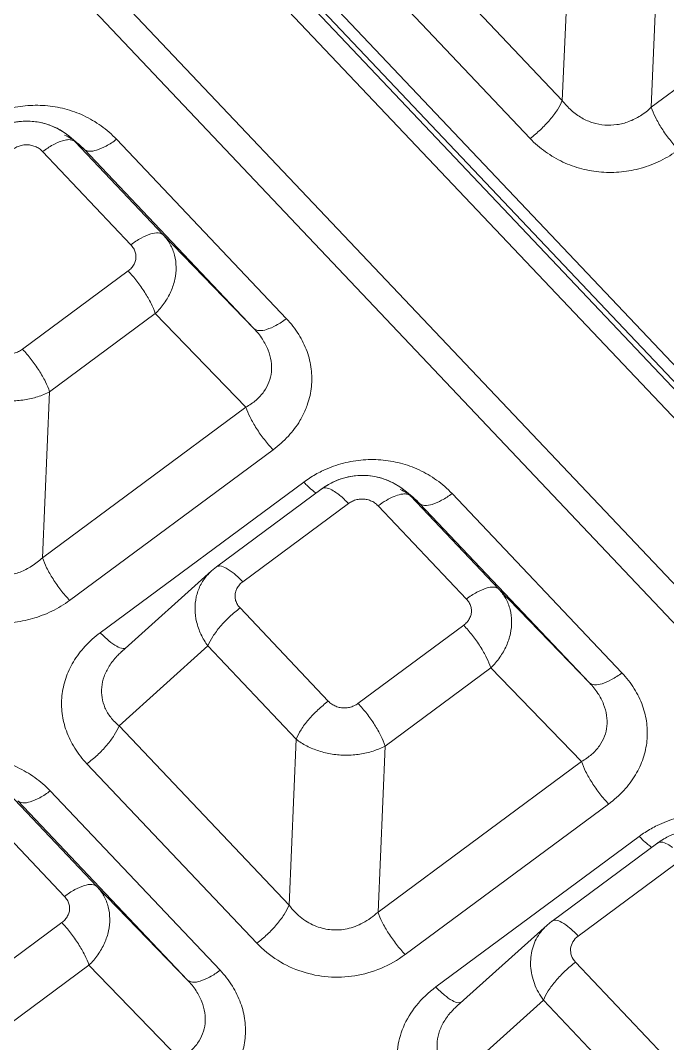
# Model space of a CAD drawing. Header units: millimetres. Extents: x 5536 to 6151, y 463 to 893.
# Drawn here: x 6032.99 to 6047.52, y 836.18 to 859.14 of the extents above; entities that cross this region are included whole.
import ezdxf

# ---------------------------------------------------------------- set-up
doc = ezdxf.new("R2010")
doc.units = ezdxf.units.MM
doc.header["$LTSCALE"] = 0.2
doc.layers.get('0').update_dxf_attribs({"lineweight": 18})

msp = doc.modelspace()

# ---------------------------------------------------------------- linework, layer by layer
for p, q in [((6032.987, 866.366), (6058.942, 838.965)), ((6059.034, 839.034), (6033.079, 866.434)), ((6033.712, 866.138), (6059.309, 839.116)), ((6033.076, 865.619), (6058.66, 838.61)), ((6033.001, 861.971), (6057.376, 836.238)), ((6032.789, 861.324), (6057, 835.765)), ((6045.154, 857.349), (6041.341, 861.374)), ((6045.314, 861.074), (6045.154, 857.349)), ((6047.312, 860.919), (6047.151, 857.195)), ((6044.431, 856.496), (6040.619, 860.521)), ((6051.718, 860.574), (6047.151, 857.195)), ((6034.076, 856.553), (6033.978, 856.626)), ((6034.088, 856.543), (6034.077, 856.553)), ((6034.088, 856.543), (6034.29, 856.377)), ((6036.2, 854.33), (6034.219, 856.421)), ((6034.293, 856.374), (6034.274, 856.389)), ((6038.963, 852.45), (6035.151, 856.475)), ((6035.471, 854.109), (6033.49, 856.2)), ((6034.287, 856.365), (6034.422, 856.254)), ((6038.234, 852.229), (6034.422, 856.254)), ((6036.2, 854.33), (6038.234, 852.229)), ((6033.039, 851.765), (6035.411, 853.521)), ((6033.648, 850.81), (6036.02, 852.565)), ((6036.02, 852.565), (6038.054, 850.464)), ((6033.648, 850.81), (6033.488, 847.085)), ((6033.488, 847.085), (6038.054, 850.464)), ((6034.097, 846.129), (6038.664, 849.508)), ((6034.785, 845.403), (6039.352, 848.782)), ((6039.765, 848.637), (6037.393, 846.881)), ((6041.607, 848.603), (6041.508, 848.676)), ((6041.607, 848.603), (6041.619, 848.593)), ((6041.619, 848.593), (6041.82, 848.427)), ((6041.75, 848.471), (6043.731, 846.38)), ((6041.824, 848.424), (6041.805, 848.439)), ((6041.817, 848.416), (6041.952, 848.304)), ((6046.494, 844.5), (6042.681, 848.525)), ((6040.355, 848.301), (6037.983, 846.546)), ((6043.001, 846.159), (6041.021, 848.25)), ((6045.765, 844.279), (6041.952, 848.304)), ((6037.283, 846.791), (6035.267, 844.98)), ((6037.393, 846.881), (6037.282, 846.791)), ((6043.731, 846.38), (6045.765, 844.279)), ((6037.923, 845.958), (6039.903, 843.867)), ((6040.569, 843.816), (6042.941, 845.571)), ((6037.2, 845.105), (6035.208, 843.314)), ((6037.2, 845.105), (6039.181, 843.014)), ((6041.179, 842.86), (6043.551, 844.615)), ((6045.585, 842.514), (6043.551, 844.615)), ((6035.208, 843.314), (6039.021, 839.289)), ((6039.021, 839.289), (6039.181, 843.014)), ((6041.179, 842.86), (6041.019, 839.135)), ((6038.298, 838.436), (6034.486, 842.461)), ((6041.019, 839.135), (6045.585, 842.514)), ((6032.731, 841.797), (6034.711, 839.707)), ((6033.662, 841.852), (6037.474, 837.827)), ((6033.982, 839.486), (6032.001, 841.576)), ((6036.745, 837.606), (6032.933, 841.631)), ((6046.194, 841.558), (6041.628, 838.18)), ((6042.316, 837.453), (6046.882, 840.832)), ((6047.296, 840.687), (6044.924, 838.932)), ((6047.885, 840.352), (6045.513, 838.596)), ((6034.711, 839.707), (6036.745, 837.606)), ((6031.55, 837.142), (6033.922, 838.897)), ((6044.814, 838.842), (6042.797, 837.03)), ((6044.923, 838.932), (6044.813, 838.841)), ((6044.813, 838.841), (6044.813, 838.842)), ((6032.159, 836.186), (6034.531, 837.941)), ((6034.531, 837.941), (6036.565, 835.841)), ((6045.453, 838.008), (6047.434, 835.917)), ((6044.731, 837.155), (6042.739, 835.365)), ((6046.712, 835.064), (6044.731, 837.155))]:
    msp.add_line(p, q)
for points in [[(6033.978, 856.626), (6033.847, 856.705), (6033.709, 856.77), (6033.565, 856.822), (6033.415, 856.858), (6033.263, 856.878), (6033.109, 856.884), (6032.956, 856.873), (6032.804, 856.847), (6032.656, 856.805), (6032.512, 856.749), (6032.375, 856.679), (6032.235, 856.586)], [(6041.508, 848.676), (6041.378, 848.755), (6041.24, 848.821), (6041.095, 848.872), (6040.946, 848.908), (6040.794, 848.929), (6040.64, 848.934), (6040.486, 848.923), (6040.334, 848.897), (6040.186, 848.856), (6040.043, 848.799), (6039.905, 848.729), (6039.765, 848.637)], [(6049.039, 840.726), (6048.908, 840.805), (6048.77, 840.871), (6048.626, 840.922), (6048.477, 840.958), (6048.324, 840.979), (6048.17, 840.984), (6048.017, 840.973), (6047.865, 840.947), (6047.717, 840.906), (6047.573, 840.85), (6047.436, 840.779), (6047.296, 840.687)]]:
    msp.add_lwpolyline(points)
for centre, radius, start, end in [((6033.145, 855.4), 1.482, 51.07, 55.6319), ((6033.372, 855.251), 1.453, 58.0692, 65.1893), ((6033.147, 855.402), 1.479, 43.5469, 50.493), ((6033.397, 855.286), 1.41, 43.3748, 50.5115), ((6040.886, 846.708), 2.579, 122.9786, 126.4908), ((6040.892, 846.698), 2.591, 119.5214, 122.98), ((6041.32, 850.643), 2.708, 223.3973, 225.3913), ((6040.667, 847.419), 1.513, 121.591, 127.1681), ((6040.675, 847.406), 1.528, 116.0843, 121.5968), ((6040.903, 847.301), 1.453, 58.0692, 65.1893), ((6040.673, 847.445), 1.487, 49.2214, 50.5105), ((6040.676, 847.45), 1.482, 47.3702, 49.2219), ((6040.687, 847.46), 1.467, 43.5426, 47.3743), ((6041.657, 848.379), 0.131, 44.6569, 51.7875), ((6040.927, 847.336), 1.41, 43.3748, 50.5115), ((6036.446, 843.664), 1.767, 131.9593, 133.5252), ((6048.423, 838.748), 2.591, 119.5214, 122.98), ((6048.416, 838.759), 2.579, 122.9786, 126.4908), ((6048.85, 842.693), 2.708, 223.3973, 225.3913), ((6048.205, 839.457), 1.528, 116.0941, 121.603), ((6048.197, 839.469), 1.513, 121.5972, 127.1681), ((6043.976, 835.714), 1.767, 131.9593, 133.5252)]:
    msp.add_arc(centre, radius, start, end)
for points, knots in [([(6109.068, 844.267), (6108.829, 846.207), (6108.059, 850.075), (6106.067, 855.671), (6103.267, 860.987), (6099.71, 865.931), (6095.456, 870.421), (6090.578, 874.38), (6085.16, 877.742), (6079.295, 880.452), (6073.081, 882.464), (6066.623, 883.745), (6060.03, 884.273), (6053.413, 884.041), (6046.884, 883.051), (6040.576, 881.327), (6036.555, 879.701), (6034.622, 878.781)], [0, 0, 0, 0, 13230.204852, 26567.015926, 40060.894135, 53748.911676, 67655.494299, 81787.839476, 96139.152647, 110687.655986, 125399.909521, 140232.502062, 155135.13284, 170053.443041, 184932.457001, 199718.743307, 214202.945581, 214202.945581, 214202.945581, 214202.945581]), ([(6034.681, 878.65), (6036.698, 879.612), (6040.874, 881.292), (6047.413, 883.031), (6054.147, 883.979), (6060.956, 884.12), (6067.72, 883.453), (6074.32, 881.992), (6080.64, 879.759), (6086.565, 876.795), (6091.986, 873.153), (6096.804, 868.897), (6100.931, 864.104), (6104.292, 858.858), (6106.824, 853.256), (6108.219, 848.317), (6108.707, 845.283), (6108.833, 844.238)], [0, 0, 0, 0, 15110.555752, 30347.202588, 45657.869321, 60991.477822, 76294.12151, 91514.383011, 106601.911991, 121510.416948, 136198.767475, 150646.727027, 164854.590661, 178840.509155, 192635.329591, 206286.00108, 213403.311185, 213403.311185, 213403.311185, 213403.311185]), ([(6108.461, 842.489), (6108.342, 844.043), (6107.855, 847.604), (6106.331, 853.053), (6103.792, 858.677), (6100.426, 863.91), (6096.334, 868.638), (6091.645, 872.769), (6086.527, 876.223), (6081.232, 878.933), (6076.044, 880.905), (6071.137, 882.24), (6066.512, 883.073), (6062.027, 883.512), (6057.461, 883.598), (6052.543, 883.288), (6047.054, 882.434), (6041.082, 880.842), (6037.046, 879.23), (6035.036, 878.276)], [0, 0, 0, 0, 11856.998918, 27267.129325, 42867.515249, 58617.938635, 74437.982248, 90270.972605, 106022.512779, 121280.832587, 135418.686165, 148164.692301, 159908.513379, 171122.29924, 182410.171615, 194609.261732, 208564.175585, 224598.605154, 241523.176017, 241523.176017, 241523.176017, 241523.176017]), ([(6108.225, 835.526), (6108.412, 837.362), (6108.528, 841.226), (6107.83, 847.077), (6106.189, 852.945), (6103.658, 858.552), (6100.301, 863.77), (6096.223, 868.483), (6091.547, 872.602), (6086.445, 876.045), (6081.166, 878.748), (6075.993, 880.714), (6071.101, 882.044), (6066.49, 882.875), (6062.018, 883.313), (6057.467, 883.399), (6052.563, 883.09), (6047.091, 882.238), (6041.137, 880.651), (6037.112, 879.044), (6035.107, 878.092)], [0, 0, 0, 0, 13859.603902, 28910.102045, 44075.168964, 59427.452608, 74927.339082, 90495.704952, 106076.828688, 121577.828049, 136593.485856, 150506.594999, 163050.09114, 174607.326792, 185642.871548, 196751.141932, 208755.832404, 222488.040392, 238266.522015, 254927.820591, 254927.820591, 254927.820591, 254927.820591]), ([(6033.149, 866.679), (6031.639, 865.577), (6028.766, 863.175), (6025.022, 859.042), (6022.559, 855.378), (6021.37, 853.137), (6021.057, 852.504)], [0, 0, 0, 0, 18622.416464, 37167.594517, 55382.979081, 62423.840933, 62423.840933, 62423.840933, 62423.840933]), ([(6044.431, 856.496), (6044.513, 856.556), (6044.669, 856.688), (6044.875, 856.903), (6045.041, 857.123), (6045.125, 857.276), (6045.154, 857.349)], [0, 0, 0, 0, 16916.95407, 33900.399423, 49558.467394, 62691.62973, 62691.62973, 62691.62973, 62691.62973]), ([(6047.151, 857.195), (6047.077, 857.124), (6046.918, 856.999), (6046.655, 856.866), (6046.383, 856.795), (6046.109, 856.785), (6045.841, 856.836), (6045.585, 856.949), (6045.349, 857.12), (6045.215, 857.268), (6045.154, 857.349)], [0, 0, 0, 0, 15873.745304, 30892.881211, 45125.675441, 58961.96415, 72759.446805, 86884.750411, 101749.141755, 117397.207977, 117397.207977, 117397.207977, 117397.207977]), ([(6035.151, 856.475), (6035.045, 856.586), (6034.814, 856.788), (6034.419, 857.018), (6033.994, 857.17), (6033.55, 857.244), (6033.098, 857.239), (6032.649, 857.153), (6032.313, 857.025), (6032.13, 856.929), (6032.085, 856.903)], [0, 0, 0, 0, 16164.599872, 32167.897443, 47923.62364, 63623.927078, 79394.138876, 95350.298448, 111672.989706, 117134.769845, 117134.769845, 117134.769845, 117134.769845]), ([(6047.761, 856.239), (6047.692, 856.312), (6047.56, 856.467), (6047.387, 856.711), (6047.247, 856.954), (6047.176, 857.118), (6047.151, 857.195)], [0, 0, 0, 0, 16540.762728, 33461.005957, 49296.658871, 62721.463243, 62721.463243, 62721.463243, 62721.463243]), ([(6033.982, 856.623), (6033.896, 856.682), (6033.712, 856.781), (6033.41, 856.869), (6033.097, 856.893), (6032.784, 856.852), (6032.486, 856.748), (6032.305, 856.638), (6032.222, 856.575)], [0, 0, 0, 0, 14921.140154, 29845.640704, 44790.839756, 59770.114726, 74791.779341, 89847.164036, 89847.164036, 89847.164036, 89847.164036]), ([(6033.49, 856.2), (6033.565, 856.255), (6033.707, 856.349), (6033.883, 856.428), (6033.978, 856.455), (6033.999, 856.459)], [0, 0, 0, 0, 23925.778881, 43800.422968, 49329.223362, 49329.223362, 49329.223362, 49329.223362]), ([(6033.999, 856.459), (6034.035, 856.467), (6034.1, 856.473), (6034.164, 856.457), (6034.189, 856.443)], [0, 0, 0, 0, 19775.748498, 35287.290297, 35287.290297, 35287.290297, 35287.290297]), ([(6035.151, 856.475), (6035.076, 856.42), (6034.934, 856.326), (6034.725, 856.232), (6034.552, 856.194), (6034.45, 856.225), (6034.422, 856.254)], [0, 0, 0, 0, 21707.379047, 39738.982789, 53145.877083, 62583.987734, 62583.987734, 62583.987734, 62583.987734]), ([(6047.761, 856.239), (6047.635, 856.146), (6047.367, 855.983), (6046.933, 855.817), (6046.483, 855.732), (6046.031, 855.727), (6045.588, 855.801), (6045.162, 855.954), (6044.768, 856.184), (6044.536, 856.385), (6044.431, 856.496)], [0, 0, 0, 0, 15155.361116, 30095.655177, 44707.075129, 59149.310229, 73531.407672, 87965.358402, 102632.757711, 117400.977789, 117400.977789, 117400.977789, 117400.977789]), ([(6033.49, 856.2), (6033.467, 856.225), (6033.414, 856.27), (6033.322, 856.319), (6033.222, 856.348), (6033.118, 856.356), (6033.013, 856.342), (6032.913, 856.308), (6032.853, 856.272), (6032.824, 856.251)], [0, 0, 0, 0, 14655.282322, 29365.029208, 44139.753052, 58993.049154, 73920.45142, 88903.043002, 103896.504647, 103896.504647, 103896.504647, 103896.504647]), ([(6035.471, 854.109), (6035.545, 854.164), (6035.688, 854.258), (6035.896, 854.352), (6036.069, 854.39), (6036.172, 854.359), (6036.2, 854.33)], [0, 0, 0, 0, 21714.281293, 39751.786168, 53163.17495, 62604.497975, 62604.497975, 62604.497975, 62604.497975]), ([(6036.02, 852.565), (6036.094, 852.637), (6036.227, 852.792), (6036.377, 853.052), (6036.468, 853.327), (6036.498, 853.605), (6036.463, 853.875), (6036.365, 854.123), (6036.26, 854.266), (6036.2, 854.33)], [0, 0, 0, 0, 16355.443922, 32185.236313, 47402.333318, 62024.850155, 76175.361879, 90068.046319, 103969.178385, 103969.178385, 103969.178385, 103969.178385]), ([(6035.411, 853.521), (6035.438, 853.541), (6035.488, 853.586), (6035.545, 853.667), (6035.579, 853.757), (6035.589, 853.85), (6035.573, 853.944), (6035.534, 854.033), (6035.494, 854.085), (6035.471, 854.109)], [0, 0, 0, 0, 15794.820916, 30838.82046, 45307.11927, 59508.752121, 73808.403633, 88547.596563, 103956.053245, 103956.053245, 103956.053245, 103956.053245]), ([(6035.411, 853.521), (6035.48, 853.448), (6035.612, 853.293), (6035.784, 853.049), (6035.924, 852.806), (6035.995, 852.642), (6036.02, 852.565)], [0, 0, 0, 0, 16510.428461, 33399.83029, 49206.806492, 62607.429811, 62607.429811, 62607.429811, 62607.429811]), ([(6038.963, 852.45), (6038.889, 852.395), (6038.746, 852.301), (6038.538, 852.207), (6038.365, 852.169), (6038.263, 852.2), (6038.234, 852.229)], [0, 0, 0, 0, 21727.681475, 39776.31753, 53195.98268, 62643.132022, 62643.132022, 62643.132022, 62643.132022]), ([(6039.392, 850.409), (6039.409, 850.451), (6039.472, 850.617), (6039.539, 850.923), (6039.534, 851.325), (6039.437, 851.726), (6039.247, 852.111), (6039.066, 852.342), (6038.963, 852.45)], [0, 0, 0, 0, 5507.68036, 21738.851124, 37883.950957, 54380.687459, 71726.2877, 89980.876267, 89980.876267, 89980.876267, 89980.876267]), ([(6038.054, 850.464), (6038.136, 850.509), (6038.285, 850.611), (6038.463, 850.804), (6038.581, 851.022), (6038.636, 851.258), (6038.628, 851.505), (6038.558, 851.756), (6038.426, 852.004), (6038.304, 852.156), (6038.234, 852.229)], [0, 0, 0, 0, 15661.479789, 30112.088746, 43636.210358, 56860.305178, 70364.651615, 84680.328483, 100308.710434, 117284.658264, 117284.658264, 117284.658264, 117284.658264]), ([(6032.373, 851.817), (6032.396, 851.792), (6032.449, 851.747), (6032.541, 851.698), (6032.641, 851.669), (6032.745, 851.661), (6032.85, 851.674), (6032.95, 851.709), (6033.011, 851.745), (6033.039, 851.765)], [0, 0, 0, 0, 14658.100174, 29370.675362, 44148.240013, 59004.392045, 73934.664475, 88920.136819, 103916.481329, 103916.481329, 103916.481329, 103916.481329]), ([(6033.039, 851.765), (6033.108, 851.693), (6033.239, 851.538), (6033.412, 851.293), (6033.552, 851.051), (6033.623, 850.887), (6033.648, 850.81)], [0, 0, 0, 0, 16505.644937, 33390.098825, 49192.367804, 62588.923086, 62588.923086, 62588.923086, 62588.923086]), ([(6031.651, 850.964), (6031.724, 850.906), (6031.888, 850.802), (6032.162, 850.69), (6032.461, 850.621), (6032.771, 850.597), (6033.081, 850.62), (6033.377, 850.688), (6033.562, 850.764), (6033.648, 850.81)], [0, 0, 0, 0, 13890.797983, 28524.928826, 43685.033588, 59098.423501, 74466.934738, 89495.650226, 103914.219402, 103914.219402, 103914.219402, 103914.219402]), ([(6038.664, 849.508), (6038.595, 849.581), (6038.463, 849.736), (6038.29, 849.98), (6038.15, 850.223), (6038.079, 850.387), (6038.054, 850.464)], [0, 0, 0, 0, 16522.047347, 33423.150087, 49240.886849, 62650.491729, 62650.491729, 62650.491729, 62650.491729]), ([(6038.664, 849.508), (6038.787, 849.599), (6039.012, 849.799), (6039.248, 850.112), (6039.356, 850.324), (6039.392, 850.409)], [0, 0, 0, 0, 19407.413988, 37740.657133, 49392.638133, 49392.638133, 49392.638133, 49392.638133]), ([(6042.681, 848.525), (6042.576, 848.636), (6042.344, 848.838), (6041.95, 849.068), (6041.524, 849.22), (6041.08, 849.294), (6040.629, 849.289), (6040.179, 849.204), (6039.843, 849.075), (6039.66, 848.979), (6039.615, 848.953)], [0, 0, 0, 0, 16194.796263, 32227.988902, 48013.14769, 63742.780186, 79542.451635, 95528.418219, 111881.601192, 117353.584245, 117353.584245, 117353.584245, 117353.584245]), ([(6040.003, 848.779), (6040.047, 848.801), (6040.225, 848.878), (6040.563, 848.951), (6041.004, 848.917), (6041.356, 848.781), (6041.544, 848.654), (6041.607, 848.603)], [0, 0, 0, 0, 6627.962861, 26369.751225, 46110.430323, 65770.321098, 76743.019931, 76743.019931, 76743.019931, 76743.019931]), ([(6039.418, 848.715), (6039.459, 848.674), (6039.527, 848.612), (6039.601, 848.556), (6039.629, 848.536)], [0, 0, 0, 0, 22204.324175, 35339.716708, 35339.716708, 35339.716708, 35339.716708]), ([(6040.098, 848.533), (6040.061, 848.56), (6039.983, 848.612), (6039.874, 848.662), (6039.802, 848.653), (6039.783, 848.646)], [0, 0, 0, 0, 19436.100917, 40626.849019, 49405.41388, 49405.41388, 49405.41388, 49405.41388]), ([(6040.355, 848.301), (6040.293, 848.366), (6040.21, 848.447), (6040.119, 848.518), (6040.098, 848.533)], [0, 0, 0, 0, 27357.772444, 35344.113795, 35344.113795, 35344.113795, 35344.113795]), ([(6041.021, 848.25), (6040.997, 848.275), (6040.945, 848.32), (6040.853, 848.369), (6040.753, 848.398), (6040.648, 848.406), (6040.544, 848.393), (6040.444, 848.358), (6040.383, 848.322), (6040.355, 848.301)], [0, 0, 0, 0, 14682.080448, 29418.725052, 44220.465429, 59100.921739, 74055.61972, 89065.607935, 104086.486089, 104086.486089, 104086.486089, 104086.486089]), ([(6041.021, 848.25), (6041.08, 848.294), (6041.196, 848.372), (6041.367, 848.46), (6041.507, 848.508), (6041.59, 848.518), (6041.619, 848.518)], [0, 0, 0, 0, 20920.782826, 39333.979617, 54509.758362, 62690.322509, 62690.322509, 62690.322509, 62690.322509]), ([(6041.656, 848.515), (6041.674, 848.512), (6041.704, 848.504), (6041.729, 848.489), (6041.738, 848.482)], [0, 0, 0, 0, 22008.029462, 35353.742146, 35353.742146, 35353.742146, 35353.742146]), ([(6042.681, 848.525), (6042.607, 848.47), (6042.464, 848.376), (6042.256, 848.282), (6042.083, 848.244), (6041.98, 848.276), (6041.952, 848.304)], [0, 0, 0, 0, 21747.908524, 39813.178769, 53245.104845, 62700.837229, 62700.837229, 62700.837229, 62700.837229]), ([(6031.49, 847.239), (6031.551, 847.158), (6031.686, 847.01), (6031.922, 846.839), (6032.178, 846.726), (6032.446, 846.675), (6032.72, 846.685), (6032.992, 846.757), (6033.255, 846.89), (6033.413, 847.015), (6033.488, 847.085)], [0, 0, 0, 0, 15653.937343, 30485.095519, 44586.322851, 58360.982522, 72171.434587, 86378.284605, 101377.974249, 117189.741967, 117189.741967, 117189.741967, 117189.741967]), ([(6034.097, 846.129), (6034.028, 846.202), (6033.897, 846.357), (6033.724, 846.601), (6033.584, 846.844), (6033.513, 847.008), (6033.488, 847.085)], [0, 0, 0, 0, 16512.491046, 33403.948161, 49212.77151, 62614.883322, 62614.883322, 62614.883322, 62614.883322]), ([(6037.282, 846.791), (6037.246, 846.758), (6037.148, 846.658), (6037.02, 846.464), (6036.929, 846.205), (6036.901, 845.926), (6036.938, 845.641), (6037.037, 845.36), (6037.14, 845.187), (6037.2, 845.105)], [0, 0, 0, 0, 8308.896229, 23473.189121, 38704.22121, 54242.858282, 70267.952102, 86870.365871, 104028.587124, 104028.587124, 104028.587124, 104028.587124]), ([(6037.983, 846.546), (6037.921, 846.611), (6037.805, 846.724), (6037.634, 846.845), (6037.497, 846.91), (6037.415, 846.896), (6037.393, 846.881)], [0, 0, 0, 0, 23636.731192, 42508.550672, 55577.249502, 62656.955351, 62656.955351, 62656.955351, 62656.955351]), ([(6037.983, 846.546), (6037.955, 846.526), (6037.905, 846.481), (6037.849, 846.4), (6037.815, 846.31), (6037.805, 846.217), (6037.82, 846.123), (6037.86, 846.034), (6037.9, 845.982), (6037.923, 845.958)], [0, 0, 0, 0, 15808.681187, 30865.88216, 45346.877202, 59560.972281, 73873.172035, 88625.298906, 104047.276827, 104047.276827, 104047.276827, 104047.276827]), ([(6030.768, 846.386), (6030.873, 846.275), (6031.105, 846.073), (6031.499, 845.844), (6031.925, 845.691), (6032.369, 845.617), (6032.82, 845.622), (6033.27, 845.708), (6033.704, 845.874), (6033.972, 846.036), (6034.097, 846.129)], [0, 0, 0, 0, 14778.690094, 29409.907516, 43814.779678, 58168.980878, 72587.096681, 87175.217591, 102098.444737, 117188.307818, 117188.307818, 117188.307818, 117188.307818]), ([(6043.001, 846.159), (6043.076, 846.214), (6043.218, 846.308), (6043.427, 846.402), (6043.6, 846.441), (6043.702, 846.409), (6043.731, 846.38)], [0, 0, 0, 0, 21754.821266, 39826.001662, 53262.429141, 62721.378861, 62721.378861, 62721.378861, 62721.378861]), ([(6043.551, 844.615), (6043.625, 844.687), (6043.757, 844.842), (6043.907, 845.103), (6043.999, 845.378), (6044.029, 845.656), (6043.994, 845.925), (6043.896, 846.173), (6043.791, 846.316), (6043.731, 846.38)], [0, 0, 0, 0, 16385.342735, 32244.073013, 47488.987864, 62138.235606, 76314.615389, 90232.696557, 104159.240795, 104159.240795, 104159.240795, 104159.240795]), ([(6042.941, 845.571), (6042.969, 845.591), (6043.019, 845.636), (6043.075, 845.718), (6043.11, 845.807), (6043.119, 845.9), (6043.104, 845.994), (6043.064, 846.083), (6043.024, 846.135), (6043.001, 846.159)], [0, 0, 0, 0, 15823.696299, 30895.198596, 45389.947716, 59617.543343, 73943.336838, 88709.475315, 104146.101046, 104146.101046, 104146.101046, 104146.101046]), ([(6037.923, 845.958), (6037.841, 845.897), (6037.685, 845.766), (6037.479, 845.551), (6037.313, 845.331), (6037.229, 845.178), (6037.2, 845.105)], [0, 0, 0, 0, 16908.339743, 33883.136912, 49533.231595, 62659.70636, 62659.70636, 62659.70636, 62659.70636]), ([(6034.785, 845.403), (6034.662, 845.312), (6034.437, 845.113), (6034.173, 844.763), (6033.997, 844.385), (6033.911, 843.989), (6033.915, 843.586), (6034.013, 843.185), (6034.202, 842.801), (6034.383, 842.57), (6034.486, 842.461)], [0, 0, 0, 0, 15968.355913, 31052.887616, 45311.765831, 59133.121828, 72881.185705, 86928.679335, 101699.007331, 117243.367673, 117243.367673, 117243.367673, 117243.367673]), ([(6034.785, 845.403), (6034.847, 845.338), (6034.963, 845.226), (6035.133, 845.104), (6035.265, 845.043), (6035.335, 845.051), (6035.353, 845.057)], [0, 0, 0, 0, 24445.910107, 43963.508815, 57479.323034, 62635.45819, 62635.45819, 62635.45819, 62635.45819]), ([(6042.941, 845.571), (6043.01, 845.498), (6043.142, 845.343), (6043.315, 845.099), (6043.455, 844.856), (6043.526, 844.693), (6043.551, 844.615)], [0, 0, 0, 0, 16541.256209, 33462.193384, 49298.683858, 62724.328395, 62724.328395, 62724.328395, 62724.328395]), ([(6035.229, 844.945), (6035.205, 844.922), (6035.115, 844.832), (6034.982, 844.662), (6034.865, 844.426), (6034.808, 844.185), (6034.814, 843.944), (6034.883, 843.711), (6035.015, 843.494), (6035.139, 843.371), (6035.208, 843.314)], [0, 0, 0, 0, 6249.591575, 23967.596811, 40172.772976, 55347.440528, 70022.785837, 84822.576882, 100464.146234, 117266.771569, 117266.771569, 117266.771569, 117266.771569]), ([(6046.494, 844.5), (6046.419, 844.445), (6046.277, 844.351), (6046.069, 844.257), (6045.896, 844.219), (6045.793, 844.251), (6045.765, 844.279)], [0, 0, 0, 0, 21768.233458, 39850.555028, 53295.266297, 62760.047556, 62760.047556, 62760.047556, 62760.047556]), ([(6046.194, 841.558), (6046.318, 841.65), (6046.542, 841.849), (6046.806, 842.198), (6046.983, 842.577), (6047.069, 842.973), (6047.064, 843.376), (6046.967, 843.776), (6046.778, 844.161), (6046.597, 844.392), (6046.494, 844.5)], [0, 0, 0, 0, 16005.923319, 31125.94313, 45418.367003, 59272.239339, 73052.647127, 87133.189113, 101938.266013, 117519.196265, 117519.196265, 117519.196265, 117519.196265]), ([(6045.585, 842.514), (6045.667, 842.559), (6045.816, 842.661), (6045.994, 842.854), (6046.111, 843.072), (6046.166, 843.308), (6046.159, 843.555), (6046.089, 843.806), (6045.957, 844.054), (6045.834, 844.206), (6045.765, 844.279)], [0, 0, 0, 0, 15690.722594, 30168.313449, 43717.687031, 56966.473628, 70496.035115, 84838.44193, 100496.004889, 117503.649877, 117503.649877, 117503.649877, 117503.649877]), ([(6039.903, 843.867), (6039.822, 843.807), (6039.666, 843.675), (6039.459, 843.46), (6039.293, 843.24), (6039.21, 843.087), (6039.181, 843.014)], [0, 0, 0, 0, 16916.553521, 33899.676941, 49557.504649, 62690.467887, 62690.467887, 62690.467887, 62690.467887]), ([(6039.903, 843.867), (6039.927, 843.842), (6039.98, 843.797), (6040.071, 843.748), (6040.171, 843.719), (6040.276, 843.711), (6040.38, 843.724), (6040.48, 843.759), (6040.541, 843.795), (6040.569, 843.816)], [0, 0, 0, 0, 14684.912984, 29424.400628, 44228.996616, 59112.323737, 74069.906838, 89082.790825, 104106.566867, 104106.566867, 104106.566867, 104106.566867]), ([(6040.569, 843.816), (6040.638, 843.743), (6040.77, 843.588), (6040.943, 843.344), (6041.083, 843.101), (6041.154, 842.937), (6041.179, 842.86)], [0, 0, 0, 0, 16536.478291, 33452.473162, 49284.261551, 62705.842249, 62705.842249, 62705.842249, 62705.842249]), ([(6034.486, 842.461), (6034.567, 842.522), (6034.724, 842.653), (6034.93, 842.869), (6035.096, 843.088), (6035.179, 843.241), (6035.208, 843.314)], [0, 0, 0, 0, 16903.772301, 33873.984075, 49519.851203, 62642.780125, 62642.780125, 62642.780125, 62642.780125]), ([(6039.181, 843.014), (6039.255, 842.956), (6039.419, 842.852), (6039.693, 842.74), (6039.992, 842.671), (6040.302, 842.647), (6040.612, 842.67), (6040.908, 842.738), (6041.093, 842.814), (6041.179, 842.86)], [0, 0, 0, 0, 13916.211044, 28577.114867, 43764.954871, 59206.54341, 74603.171167, 89659.381523, 104104.329311, 104104.329311, 104104.329311, 104104.329311]), ([(6030.596, 842.28), (6030.641, 842.305), (6030.824, 842.402), (6031.16, 842.53), (6031.61, 842.615), (6032.061, 842.621), (6032.505, 842.547), (6032.931, 842.394), (6033.325, 842.164), (6033.557, 841.963), (6033.662, 841.852)], [0, 0, 0, 0, 5469.135607, 21801.592843, 37770.598804, 53554.173145, 69270.478454, 85042.806944, 101067.959785, 117211.639685, 117211.639685, 117211.639685, 117211.639685]), ([(6046.194, 841.558), (6046.125, 841.631), (6045.994, 841.786), (6045.821, 842.03), (6045.681, 842.273), (6045.61, 842.437), (6045.585, 842.514)], [0, 0, 0, 0, 16552.888733, 33485.540439, 49332.80386, 62767.440189, 62767.440189, 62767.440189, 62767.440189]), ([(6032.933, 841.631), (6032.961, 841.602), (6033.064, 841.57), (6033.236, 841.609), (6033.445, 841.702), (6033.587, 841.796), (6033.662, 841.852)], [0, 0, 0, 0, 9445.27023, 22862.266045, 40907.312026, 62630.671615, 62630.671615, 62630.671615, 62630.671615]), ([(6007.873, 841.483), (6007.675, 839.536), (6007.567, 835.605), (6008.276, 829.741), (6009.844, 824.01), (6012.244, 818.514), (6015.433, 813.345), (6019.355, 808.591), (6023.942, 804.332), (6029.117, 800.641), (6034.79, 797.578), (6040.866, 795.194), (6047.241, 793.529), (6053.808, 792.611), (6060.456, 792.455), (6067.073, 793.064), (6073.547, 794.426), (6077.718, 795.83), (6079.744, 796.65)], [0, 0, 0, 0, 13127.557086, 26271.787669, 39492.570786, 52844.310567, 66372.574552, 80107.448163, 94066.135326, 108247.986067, 122639.85449, 137213.198705, 151930.239714, 166743.337818, 181600.264062, 196445.8692, 211225.538733, 225889.094371, 225889.094371, 225889.094371, 225889.094371]), ([(6050.212, 840.575), (6050.106, 840.687), (6049.875, 840.888), (6049.48, 841.118), (6049.055, 841.271), (6048.611, 841.344), (6048.159, 841.339), (6047.71, 841.254), (6047.374, 841.125), (6047.191, 841.029), (6047.146, 841.003)], [0, 0, 0, 0, 16225.026239, 32288.147199, 48102.771314, 63861.765491, 79690.929358, 95706.736107, 112090.444708, 117572.642026, 117572.642026, 117572.642026, 117572.642026]), ([(6046.948, 840.765), (6046.99, 840.724), (6047.058, 840.662), (6047.131, 840.606), (6047.159, 840.586)], [0, 0, 0, 0, 22245.745238, 35405.641184, 35405.641184, 35405.641184, 35405.641184]), ([(6047.628, 840.583), (6047.592, 840.61), (6047.513, 840.662), (6047.404, 840.713), (6047.332, 840.704), (6047.313, 840.696)], [0, 0, 0, 0, 19470.379305, 40698.500385, 49493.500453, 49493.500453, 49493.500453, 49493.500453]), ([(6033.982, 839.486), (6034.057, 839.541), (6034.199, 839.635), (6034.407, 839.729), (6034.58, 839.767), (6034.683, 839.735), (6034.711, 839.707)], [0, 0, 0, 0, 21730.44411, 39781.375028, 53202.746449, 62651.097032, 62651.097032, 62651.097032, 62651.097032]), ([(6034.531, 837.941), (6034.605, 838.013), (6034.738, 838.169), (6034.888, 838.429), (6034.98, 838.704), (6035.009, 838.982), (6034.974, 839.251), (6034.876, 839.5), (6034.771, 839.643), (6034.711, 839.707)], [0, 0, 0, 0, 16366.604154, 32207.198087, 47434.678558, 62067.173142, 76227.340548, 90129.504733, 104040.122314, 104040.122314, 104040.122314, 104040.122314]), ([(6033.922, 838.897), (6033.949, 838.918), (6033.999, 838.963), (6034.056, 839.044), (6034.09, 839.133), (6034.1, 839.227), (6034.084, 839.32), (6034.045, 839.409), (6034.005, 839.461), (6033.982, 839.486)], [0, 0, 0, 0, 15805.596396, 30859.859218, 45338.028545, 59549.349989, 73858.756965, 88608.005214, 104026.973804, 104026.973804, 104026.973804, 104026.973804]), ([(6038.298, 838.436), (6038.38, 838.497), (6038.536, 838.628), (6038.742, 838.844), (6038.908, 839.063), (6038.992, 839.216), (6039.021, 839.289)], [0, 0, 0, 0, 16919.924768, 33906.216288, 49566.799413, 62702.023281, 62702.023281, 62702.023281, 62702.023281]), ([(6039.021, 839.289), (6039.104, 839.179), (6039.289, 838.988), (6039.623, 838.799), (6039.976, 838.718), (6040.338, 838.744), (6040.7, 838.879), (6040.917, 839.039), (6041.019, 839.135)], [0, 0, 0, 0, 16375.601383, 31066.671461, 44818.066871, 58632.25728, 73476.385562, 90060.418916, 90060.418916, 90060.418916, 90060.418916]), ([(6041.628, 838.18), (6041.559, 838.252), (6041.427, 838.407), (6041.254, 838.652), (6041.114, 838.895), (6041.043, 839.058), (6041.018, 839.135)], [0, 0, 0, 0, 16543.342564, 33466.359246, 49304.719403, 62731.871373, 62731.871373, 62731.871373, 62731.871373]), ([(6045.513, 838.596), (6045.452, 838.661), (6045.336, 838.774), (6045.165, 838.895), (6045.027, 838.96), (6044.946, 838.946), (6044.924, 838.931)], [0, 0, 0, 0, 23680.865463, 42587.922218, 55681.022793, 62773.947797, 62773.947797, 62773.947797, 62773.947797]), ([(6033.922, 838.897), (6033.991, 838.824), (6034.123, 838.67), (6034.295, 838.425), (6034.435, 838.182), (6034.506, 838.019), (6034.531, 837.941)], [0, 0, 0, 0, 16522.724731, 33424.705075, 49243.453646, 62654.057189, 62654.057189, 62654.057189, 62654.057189]), ([(6044.731, 837.155), (6044.648, 837.269), (6044.513, 837.514), (6044.424, 837.915), (6044.462, 838.31), (6044.608, 838.625), (6044.749, 838.784), (6044.813, 838.841)], [0, 0, 0, 0, 17644.87945, 34415.681336, 50501.489948, 66219.750115, 76847.060432, 76847.060432, 76847.060432, 76847.060432]), ([(6045.513, 838.596), (6045.466, 838.561), (6045.385, 838.477), (6045.329, 838.315), (6045.351, 838.146), (6045.414, 838.05), (6045.453, 838.008)], [0, 0, 0, 0, 16583.609127, 31636.733039, 46537.26376, 62778.304569, 62778.304569, 62778.304569, 62778.304569]), ([(6041.628, 838.18), (6041.46, 838.055), (6041.097, 837.85), (6040.503, 837.682), (6039.897, 837.657), (6039.305, 837.774), (6038.754, 838.031), (6038.438, 838.289), (6038.298, 838.436)], [0, 0, 0, 0, 15520.753689, 30617.815575, 45416.705597, 60128.50922, 74995.643885, 90068.464091, 90068.464091, 90068.464091, 90068.464091]), ([(6036.745, 837.606), (6036.774, 837.577), (6036.876, 837.545), (6037.049, 837.584), (6037.257, 837.677), (6037.4, 837.771), (6037.474, 837.827)], [0, 0, 0, 0, 9454.151811, 22883.756016, 40945.858728, 62689.921713, 62689.921713, 62689.921713, 62689.921713]), ([(6037.474, 837.827), (6037.577, 837.718), (6037.758, 837.487), (6037.948, 837.102), (6038.045, 836.702), (6038.05, 836.299), (6037.963, 835.903), (6037.786, 835.524), (6037.522, 835.175), (6037.298, 834.976), (6037.175, 834.885)], [0, 0, 0, 0, 15577.292812, 30362.244898, 44426.780481, 58192.325328, 72033.900889, 86314.520074, 101427.336603, 117382.597091, 117382.597091, 117382.597091, 117382.597091]), ([(6045.453, 838.008), (6045.372, 837.948), (6045.216, 837.816), (6045.009, 837.601), (6044.843, 837.381), (6044.76, 837.228), (6044.731, 837.155)], [0, 0, 0, 0, 16939.914205, 33946.409945, 49625.729458, 62776.716467, 62776.716467, 62776.716467, 62776.716467]), ([(6036.745, 837.606), (6036.815, 837.533), (6036.938, 837.381), (6037.069, 837.132), (6037.14, 836.881), (6037.147, 836.634), (6037.092, 836.398), (6036.974, 836.18), (6036.796, 835.987), (6036.647, 835.886), (6036.565, 835.841)], [0, 0, 0, 0, 17002.143071, 32639.487991, 46967.705362, 60484.435727, 73719.160164, 87254.837521, 101722.488003, 117368.487624, 117368.487624, 117368.487624, 117368.487624]), ([(6042.016, 834.512), (6041.881, 834.655), (6041.652, 834.965), (6041.457, 835.495), (6041.429, 836.039), (6041.566, 836.57), (6041.865, 837.062), (6042.152, 837.333), (6042.316, 837.453)], [0, 0, 0, 0, 15786.565718, 30490.82901, 44617.559483, 58838.347544, 73820.203786, 90105.703307, 90105.703307, 90105.703307, 90105.703307]), ([(6042.316, 837.453), (6042.377, 837.388), (6042.494, 837.276), (6042.663, 837.154), (6042.796, 837.093), (6042.866, 837.101), (6042.883, 837.107)], [0, 0, 0, 0, 24491.578437, 44045.638706, 57586.702325, 62752.469852, 62752.469852, 62752.469852, 62752.469852]), ([(6042.76, 836.995), (6042.735, 836.972), (6042.645, 836.882), (6042.512, 836.712), (6042.395, 836.476), (6042.339, 836.235), (6042.344, 835.995), (6042.414, 835.762), (6042.546, 835.545), (6042.669, 835.421), (6042.739, 835.365)], [0, 0, 0, 0, 6261.271513, 24012.390145, 40247.852354, 55450.880033, 70153.652268, 84981.102828, 100651.904899, 117485.932865, 117485.932865, 117485.932865, 117485.932865])]:
    msp.add_open_spline(points, degree=3, knots=knots)
for points in [[(6034.189, 856.443), (6034.2, 856.437), (6034.211, 856.43), (6034.219, 856.421)], [(6039.783, 848.646), (6039.777, 848.643), (6039.771, 848.64), (6039.765, 848.636)], [(6041.619, 848.518), (6041.631, 848.518), (6041.644, 848.517), (6041.656, 848.515)], [(6047.313, 840.696), (6047.307, 840.693), (6047.301, 840.69), (6047.296, 840.687)]]:
    msp.add_open_spline(points, degree=3)

doc.saveas('drawing.dxf')
